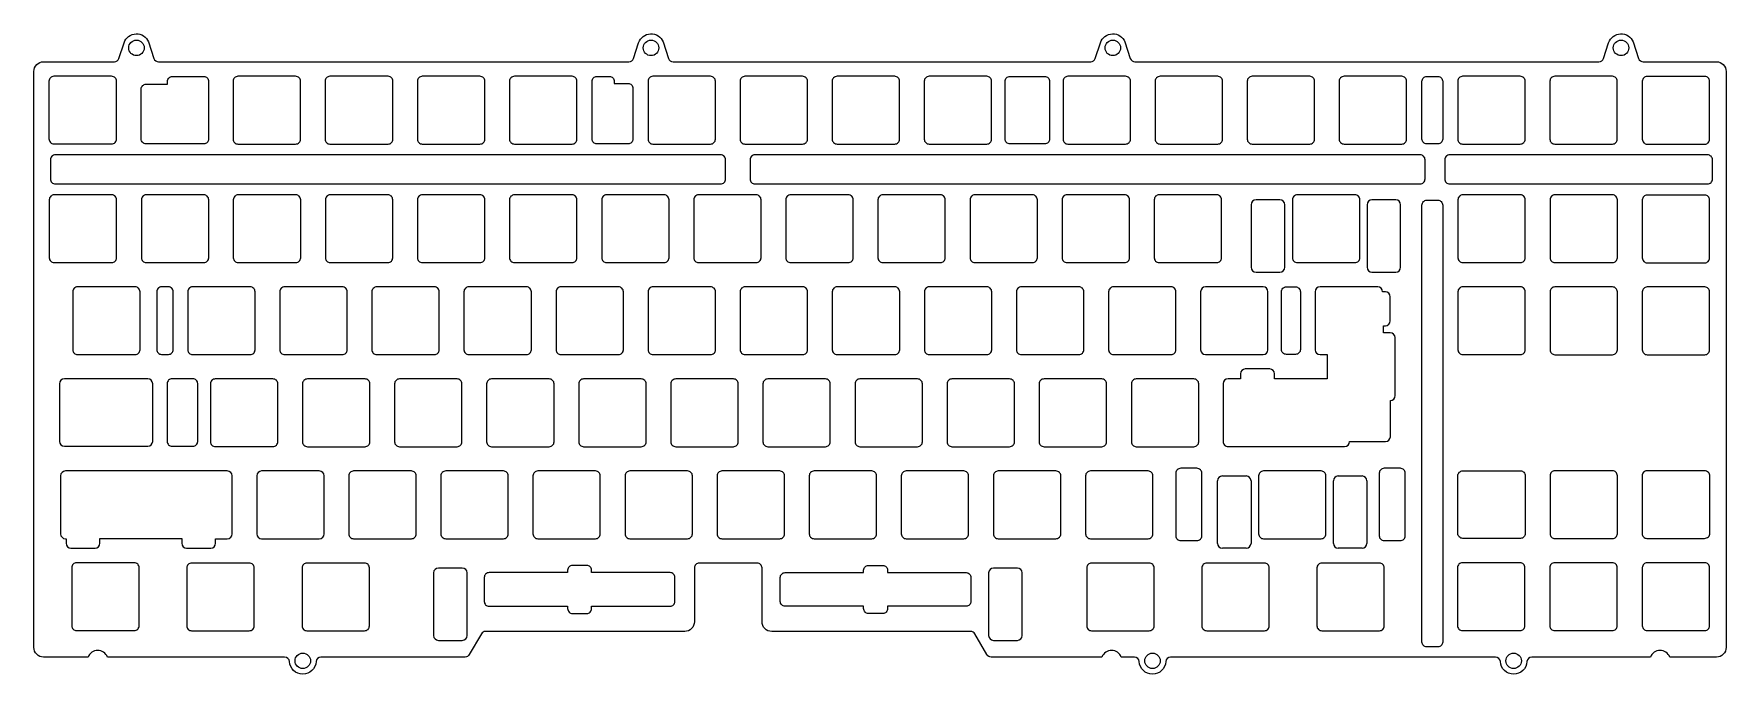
# Model space of a CAD drawing. Header units: millimetres. Extents: x -10 to 339, y -117 to 16.
import ezdxf

# ---------------------------------------------------------------- set-up
doc = ezdxf.new("R2010")
doc.units = ezdxf.units.MM
doc.header["$MEASUREMENT"] = 0

msp = doc.modelspace()

# ---------------------------------------------------------------- linework, layer by layer
for p, q in [((241.37, -19.53), (241.37, -32.47)), ((247.29, -18.53), (242.37, -18.53)), ((248.29, -32.47), (248.29, -19.53)), ((265.3, -19.53), (265.3, -32.47)), ((271.23, -18.53), (266.3, -18.53)), ((272.23, -32.47), (272.23, -19.53)), ((242.37, -33.47), (247.29, -33.47)), ((266.3, -33.47), (271.23, -33.47)), ((230.92, -37.52), (230.92, -49.52)), ((243.83, -36.52), (231.92, -36.52)), ((244.83, -49.52), (244.83, -37.52)), ((254.59, -37.52), (254.59, -49.52)), ((267.5, -36.52), (255.59, -36.52)), ((269.08, -37.55), (268.94, -37.55)), ((270.08, -43.55), (270.08, -38.55)), ((268.66, -46), (268.66, -44.55)), ((268.66, -44.55), (269.08, -44.55)), ((270.08, -46), (268.66, -46)), ((271.08, -59), (271.08, -47)), ((231.92, -50.52), (243.83, -50.52)), ((257.08, -50.52), (257.08, -55.5)), ((13.43, -55.54), (-3.81, -55.54)), ((239.13, -55.5), (236.57, -55.5)), ((239.13, -54.49), (239.13, -55.5)), ((245.18, -53.49), (240.13, -53.49)), ((246.18, -55.5), (246.18, -54.49)), ((257.08, -55.5), (246.18, -55.5)), ((-4.81, -56.54), (-4.81, -68.45)), ((14.43, -68.45), (14.43, -56.54)), ((235.57, -56.5), (235.57, -68.5)), ((270.11, -67.49), (270.11, -60)), ((-3.81, -69.45), (13.43, -69.45)), ((236.57, -69.5), (260.66, -69.5)), ((261.66, -68.5), (269.11, -68.49)), ((-4.6, -75.57), (-4.6, -87.57)), ((29.83, -74.57), (-3.6, -74.57)), ((30.83, -87.57), (30.83, -75.57)), ((35.93, -75.57), (35.93, -87.57)), ((48.85, -74.57), (36.93, -74.57)), ((49.85, -87.57), (49.85, -75.57)), ((234.4, -89.54), (234.4, -76.6)), ((235.4, -75.6), (240.32, -75.6)), ((241.32, -76.6), (241.32, -89.54)), ((258.33, -89.54), (258.33, -76.6)), ((259.33, -75.6), (264.26, -75.6)), ((265.26, -76.6), (265.26, -89.54)), ((-3.47, -88.57), (-3.47, -89.52)), ((-2.47, -90.52), (2.53, -90.52)), ((3.53, -89.52), (3.53, -88.52)), ((3.53, -88.52), (20.43, -88.52)), ((20.43, -88.52), (20.43, -89.52)), ((21.43, -90.52), (26.43, -90.52)), ((27.43, -89.52), (27.43, -88.57)), ((27.43, -88.57), (29.83, -88.57)), ((36.93, -88.57), (48.85, -88.57)), ((240.32, -90.54), (235.4, -90.54)), ((264.26, -90.54), (259.33, -90.54)), ((72.46, -95.62), (72.46, -108.57)), ((78.39, -94.62), (73.46, -94.62)), ((79.39, -108.57), (79.39, -95.62)), ((187.12, -95.62), (187.12, -108.57)), ((193.05, -94.62), (188.12, -94.62)), ((194.05, -108.57), (194.05, -95.62)), ((73.46, -109.57), (78.39, -109.57)), ((188.12, -109.57), (193.05, -109.57))]:
    msp.add_line(p, q)
at = {"linetype": 'Continuous'}
for p, q in [((268.5, -37.55), (268.5, -37.52)), ((268.94, -37.55), (268.5, -37.55)), ((255.59, -50.52), (257.08, -50.52)), ((-3.6, -88.57), (-3.47, -88.57))]:
    msp.add_line(p, q, dxfattribs=at)
for points in [[(139.3, -93.59), (127.33, -93.59, 0.414214), (126.33, -94.59), (126.33, -105.73, -0.414214), (124.33, -107.73), (83.18, -107.73, 0.267949), (82.32, -108.23), (79.83, -112.53, -0.267949), (78.97, -113.03), (49.18, -113.03, 0.397629), (48.18, -113.97, -0.944609), (42.69, -113.97, 0.397629), (41.69, -113.03), (5.07, -113.03, 0.678074), (1.08, -113.03), (-8.12, -113.03, -0.414214), (-10.12, -111.03), (-10.12, 8, -0.414214), (-8.12, 10), (6.51, 10, 0.32666), (7.46, 10.7), (8.5, 13.95, -0.686923), (13.58, 14.12), (14.69, 10.69, 0.325562), (15.64, 10), (112.81, 10, 0.32666), (113.76, 10.7), (114.8, 13.95, -0.686923), (119.88, 14.12), (120.99, 10.69, 0.325562), (121.94, 10), (208.21, 10, 0.32666), (209.16, 10.7), (210.2, 13.95, -0.686923), (215.28, 14.12), (216.39, 10.69, 0.325562), (217.34, 10), (313.21, 10, 0.32666), (314.16, 10.7), (315.2, 13.95, -0.686923), (320.28, 14.12), (321.39, 10.69, 0.325562), (322.34, 10), (337.48, 10, -0.414214), (339.48, 8), (339.48, -111.03, -0.414214), (337.48, -113.03), (327.82, -113.03, 0.678074), (323.83, -113.03), (299.32, -113.03, 0.397629), (298.32, -113.97, -0.944609), (292.83, -113.97, 0.397629), (291.83, -113.03), (224.72, -113.03, 0.397629), (223.72, -113.97, -0.944609), (218.23, -113.97, 0.397629), (217.23, -113.03), (214.52, -113.03, 0.678074), (210.53, -113.03), (187.64, -113.03, -0.267949), (186.77, -112.53), (184.29, -108.23, 0.267949), (183.42, -107.73), (142.3, -107.73, -0.414214), (140.3, -105.73), (140.3, -94.59, 0.414214)], [(6.95, 6, 0.414214), (5.95, 7), (-6, 7, 0.414214), (-7, 6), (-7, -5.95, 0.414214), (-6, -6.95), (5.95, -6.95, 0.414214), (6.95, -5.95)], [(43.96, 7), (32.04, 7, 0.414214), (31.04, 6), (31.04, -6, 0.414214), (32.04, -7), (43.96, -7, 0.414214), (44.96, -6), (44.96, 6, 0.414214)], [(51.03, -7), (63.07, -7, 0.414214), (64.07, -6), (64.07, 6, 0.414214), (63.07, 7), (51.03, 7, 0.414214), (50.03, 6), (50.03, -6, 0.414214)], [(82.04, 7), (70.13, 7, 0.414214), (69.13, 6), (69.13, -6, 0.414214), (70.13, -7), (82.04, -7, 0.414214), (83.04, -6), (83.04, 6, 0.414214)], [(101.07, 7), (89.15, 7, 0.414214), (88.15, 6), (88.15, -6, 0.414214), (89.15, -7), (101.07, -7, 0.414214), (102.07, -6), (102.07, 6, 0.414214)], [(129.67, 7), (117.75, 7, 0.414214), (116.75, 6), (116.75, -6, 0.414214), (117.75, -7), (129.67, -7, 0.414214), (130.67, -6), (130.67, 6, 0.414214)], [(148.69, 7), (136.78, 7, 0.414214), (135.78, 6), (135.78, -6, 0.414214), (136.78, -7), (148.69, -7, 0.414214), (149.69, -6), (149.69, 6, 0.414214)], [(167.71, 7), (155.8, 7, 0.414214), (154.8, 6), (154.8, -6, 0.414214), (155.8, -7), (167.71, -7, 0.414214), (168.71, -6), (168.71, 6, 0.414214)], [(186.74, 7), (174.82, 7, 0.414214), (173.82, 6), (173.82, -6, 0.414214), (174.82, -7), (186.74, -7, 0.414214), (187.74, -6), (187.74, 6, 0.414214)], [(215.42, 7), (203.5, 7, 0.414214), (202.5, 6), (202.5, -6, 0.414214), (203.5, -7), (215.42, -7, 0.414214), (216.42, -6), (216.42, 6, 0.414214)], [(234.44, 7), (222.53, 7, 0.414214), (221.53, 6), (221.53, -6, 0.414214), (222.53, -7), (234.44, -7, 0.414214), (235.44, -6), (235.44, 6, 0.414214)], [(253.46, 7), (241.55, 7, 0.414214), (240.55, 6), (240.55, -6, 0.414214), (241.55, -7), (253.46, -7, 0.414214), (254.46, -6), (254.46, 6, 0.414214)], [(272.46, 7), (260.54, 7, 0.414214), (259.54, 6), (259.54, -6, 0.414214), (260.54, -7), (272.46, -7, 0.414214), (273.46, -6), (273.46, 6, 0.414214)], [(296.95, 7), (285.04, 7, 0.414214), (284.04, 6), (284.04, -6, 0.414214), (285.04, -7), (296.95, -7, 0.414214), (297.95, -6), (297.95, 6, 0.414214)], [(315.98, 7), (304.07, 7, 0.414214), (303.07, 6), (303.07, -6, 0.414214), (304.07, -7), (315.98, -7, 0.414214), (316.98, -6), (316.98, 6, 0.414214)], [(335.07, 6.99), (323.16, 6.99, 0.414214), (322.16, 5.99), (322.16, -6.01, 0.414214), (323.16, -7.01), (335.07, -7.01, 0.414214), (336.07, -6.01), (336.07, 5.99, 0.414214)], [(24.98, 6.97, -0.414214), (25.98, 5.97), (25.98, -5.97, -0.414214), (24.98, -6.97), (13.05, -6.97, -0.414214), (12.05, -5.97), (12.05, 4.37, -0.414214), (13.05, 5.37), (17.49, 5.37), (17.49, 5.97, -0.414214), (18.49, 6.97)], [(106.19, -6.97, -0.414214), (105.19, -5.97), (105.19, 5.97, -0.414214), (106.19, 6.97), (108.79, 6.97, -0.414214), (109.79, 5.97), (109.79, 5.52), (112.63, 5.52, -0.414214), (113.63, 4.52), (113.63, -5.97, -0.414214), (112.63, -6.97)], [(199.7, -5.97, -0.414214), (198.7, -6.97), (191.53, -6.97, -0.414214), (190.53, -5.97), (190.53, 5.97, -0.414214), (191.53, 6.97), (198.7, 6.97, -0.414214), (199.7, 5.97)], [(279.92, 6.97, -0.414214), (280.92, 5.97), (280.92, -5.97, -0.414214), (279.92, -6.97), (277.64, -6.97, -0.414214), (276.64, -5.97), (276.64, 5.97, -0.414214), (277.64, 6.97)], [(-6.69, -10.24), (-6.69, -14.22, 0.414214), (-5.69, -15.22), (131.76, -15.22, 0.414214), (132.76, -14.22), (132.76, -10.24, 0.414214), (131.76, -9.24), (-5.69, -9.24, 0.414214)], [(138.83, -15.22), (276.28, -15.22, 0.414214), (277.28, -14.22), (277.28, -10.24, 0.414214), (276.28, -9.24), (138.83, -9.24, 0.414214), (137.83, -10.24), (137.83, -14.22, 0.414214)], [(335.65, -9.24), (282.35, -9.24, 0.414214), (281.35, -10.24), (281.35, -14.22, 0.414214), (282.35, -15.22), (335.65, -15.22, 0.414214), (336.65, -14.22), (336.65, -10.24, 0.414214)], [(5.97, -17.5), (-5.94, -17.5, 0.414214), (-6.94, -18.5), (-6.94, -30.5, 0.414214), (-5.94, -31.5), (5.97, -31.5, 0.414214), (6.97, -30.5), (6.97, -18.5, 0.414214)], [(25, -17.5), (13.09, -17.5, 0.414214), (12.09, -18.5), (12.09, -30.5, 0.414214), (13.09, -31.5), (25, -31.5, 0.414214), (26, -30.5), (26, -18.5, 0.414214)], [(44, -17.5), (32.08, -17.5, 0.414214), (31.08, -18.5), (31.08, -30.5, 0.414214), (32.08, -31.5), (44, -31.5, 0.414214), (45, -30.5), (45, -18.5, 0.414214)], [(63.02, -17.5), (51.11, -17.5, 0.414214), (50.11, -18.5), (50.11, -30.5, 0.414214), (51.11, -31.5), (63.02, -31.5, 0.414214), (64.02, -30.5), (64.02, -18.5, 0.414214)], [(82.04, -17.5), (70.13, -17.5, 0.414214), (69.13, -18.5), (69.13, -30.5, 0.414214), (70.13, -31.5), (82.04, -31.5, 0.414214), (83.04, -30.5), (83.04, -18.5, 0.414214)], [(101.07, -17.5), (89.15, -17.5, 0.414214), (88.15, -18.5), (88.15, -30.5, 0.414214), (89.15, -31.5), (101.07, -31.5, 0.414214), (102.07, -30.5), (102.07, -18.5, 0.414214)], [(120.09, -17.5), (108.18, -17.5, 0.414214), (107.18, -18.5), (107.18, -30.5, 0.414214), (108.18, -31.5), (120.09, -31.5, 0.414214), (121.09, -30.5), (121.09, -18.5, 0.414214)], [(139.11, -17.5), (127.2, -17.5, 0.414214), (126.2, -18.5), (126.2, -30.5, 0.414214), (127.2, -31.5), (139.11, -31.5, 0.414214), (140.11, -30.5), (140.11, -18.5, 0.414214)], [(158.14, -17.5), (146.22, -17.5, 0.414214), (145.22, -18.5), (145.22, -30.5, 0.414214), (146.22, -31.5), (158.14, -31.5, 0.414214), (159.14, -30.5), (159.14, -18.5, 0.414214)], [(177.16, -17.5), (165.25, -17.5, 0.414214), (164.25, -18.5), (164.25, -30.5, 0.414214), (165.25, -31.5), (177.16, -31.5, 0.414214), (178.16, -30.5), (178.16, -18.5, 0.414214)], [(196.18, -17.5), (184.27, -17.5, 0.414214), (183.27, -18.5), (183.27, -30.5, 0.414214), (184.27, -31.5), (196.18, -31.5, 0.414214), (197.18, -30.5), (197.18, -18.5, 0.414214)], [(215.22, -17.5), (203.31, -17.5, 0.414214), (202.31, -18.5), (202.31, -30.5, 0.414214), (203.31, -31.5), (215.22, -31.5, 0.414214), (216.22, -30.5), (216.22, -18.5, 0.414214)], [(234.25, -17.5), (222.33, -17.5, 0.414214), (221.33, -18.5), (221.33, -30.5, 0.414214), (222.33, -31.5), (234.25, -31.5, 0.414214), (235.25, -30.5), (235.25, -18.5, 0.414214)], [(262.81, -17.5), (250.89, -17.5, 0.414214), (249.89, -18.5), (249.89, -30.5, 0.414214), (250.89, -31.5), (262.81, -31.5, 0.414214), (263.81, -30.5), (263.81, -18.5, 0.414214)], [(279.92, -18.61, -0.414214), (280.92, -19.61), (280.92, -109.93, -0.414214), (279.92, -110.93), (277.64, -110.93, -0.414214), (276.64, -109.93), (276.64, -19.61, -0.414214), (277.64, -18.61)], [(296.98, -17.5), (285.07, -17.5, 0.414214), (284.07, -18.5), (284.07, -30.5, 0.414214), (285.07, -31.5), (296.98, -31.5, 0.414214), (297.98, -30.5), (297.98, -18.5, 0.414214)], [(316, -17.5), (304.09, -17.5, 0.414214), (303.09, -18.5), (303.09, -30.5, 0.414214), (304.09, -31.5), (316, -31.5, 0.414214), (317, -30.5), (317, -18.5, 0.414214)], [(335.07, -17.54), (323.16, -17.54, 0.414214), (322.16, -18.54), (322.16, -30.54, 0.414214), (323.16, -31.54), (335.07, -31.54, 0.414214), (336.07, -30.54), (336.07, -18.54, 0.414214)], [(10.81, -36.52), (-1.1, -36.52, 0.414214), (-2.1, -37.52), (-2.1, -49.52, 0.414214), (-1.1, -50.52), (10.81, -50.52, 0.414214), (11.81, -49.52), (11.81, -37.52, 0.414214)], [(17.67, -36.52), (16.27, -36.52, 0.414214), (15.27, -37.52), (15.27, -49.47, 0.414214), (16.27, -50.47), (17.67, -50.47, 0.414214), (18.67, -49.47), (18.67, -37.52, 0.414214)], [(34.58, -36.52), (22.67, -36.52, 0.414214), (21.67, -37.52), (21.67, -49.52, 0.414214), (22.67, -50.52), (34.58, -50.52, 0.414214), (35.58, -49.52), (35.58, -37.52, 0.414214)], [(53.6, -36.52), (41.69, -36.52, 0.414214), (40.69, -37.52), (40.69, -49.52, 0.414214), (41.69, -50.52), (53.6, -50.52, 0.414214), (54.6, -49.52), (54.6, -37.52, 0.414214)], [(72.62, -36.52), (60.71, -36.52, 0.414214), (59.71, -37.52), (59.71, -49.52, 0.414214), (60.71, -50.52), (72.62, -50.52, 0.414214), (73.62, -49.52), (73.62, -37.52, 0.414214)], [(91.65, -36.52), (79.73, -36.52, 0.414214), (78.73, -37.52), (78.73, -49.52, 0.414214), (79.73, -50.52), (91.65, -50.52, 0.414214), (92.65, -49.52), (92.65, -37.52, 0.414214)], [(110.67, -36.52), (98.76, -36.52, 0.414214), (97.76, -37.52), (97.76, -49.52, 0.414214), (98.76, -50.52), (110.67, -50.52, 0.414214), (111.67, -49.52), (111.67, -37.52, 0.414214)], [(129.69, -36.52), (117.78, -36.52, 0.414214), (116.78, -37.52), (116.78, -49.52, 0.414214), (117.78, -50.52), (129.69, -50.52, 0.414214), (130.69, -49.52), (130.69, -37.52, 0.414214)], [(148.72, -36.52), (136.8, -36.52, 0.414214), (135.8, -37.52), (135.8, -49.52, 0.414214), (136.8, -50.52), (148.72, -50.52, 0.414214), (149.72, -49.52), (149.72, -37.52, 0.414214)], [(167.74, -36.52), (155.82, -36.52, 0.414214), (154.82, -37.52), (154.82, -49.52, 0.414214), (155.82, -50.52), (167.74, -50.52, 0.414214), (168.74, -49.52), (168.74, -37.52, 0.414214)], [(186.76, -36.52), (174.85, -36.52, 0.414214), (173.85, -37.52), (173.85, -49.52, 0.414214), (174.85, -50.52), (186.76, -50.52, 0.414214), (187.76, -49.52), (187.76, -37.52, 0.414214)], [(205.78, -36.52), (193.87, -36.52, 0.414214), (192.87, -37.52), (192.87, -49.52, 0.414214), (193.87, -50.52), (205.78, -50.52, 0.414214), (206.78, -49.52), (206.78, -37.52, 0.414214)], [(224.81, -36.52), (212.9, -36.52, 0.414214), (211.9, -37.52), (211.9, -49.52, 0.414214), (212.9, -50.52), (224.81, -50.52, 0.414214), (225.81, -49.52), (225.81, -37.52, 0.414214)], [(248.62, -50.47, -0.414214), (247.62, -49.47), (247.62, -37.52, -0.414214), (248.62, -36.52), (250.52, -36.52, -0.414214), (251.52, -37.52), (251.52, -49.47, -0.414214), (250.52, -50.47)], [(296.98, -36.52), (285.07, -36.52, 0.414214), (284.07, -37.52), (284.07, -49.52, 0.414214), (285.07, -50.52), (296.98, -50.52, 0.414214), (297.98, -49.52), (297.98, -37.52, 0.414214)], [(316, -36.53), (304.09, -36.53, 0.414214), (303.09, -37.53), (303.09, -49.53, 0.414214), (304.09, -50.53), (316, -50.53, 0.414214), (317, -49.53), (317, -37.53, 0.414214)], [(335.07, -36.54), (323.16, -36.54, 0.414214), (322.16, -37.54), (322.16, -49.54, 0.414214), (323.16, -50.54), (335.07, -50.54, 0.414214), (336.07, -49.54), (336.07, -37.54, 0.414214)], [(23.73, -68.47), (23.73, -56.52, 0.414214), (22.73, -55.52), (18.43, -55.52, 0.414214), (17.43, -56.52), (17.43, -68.47, 0.414214), (18.43, -69.47), (22.73, -69.47, 0.414214)], [(39.27, -55.54), (27.36, -55.54, 0.414214), (26.36, -56.54), (26.36, -68.54, 0.414214), (27.36, -69.54), (39.27, -69.54, 0.414214), (40.27, -68.54), (40.27, -56.54, 0.414214)], [(58.29, -55.55), (46.38, -55.55, 0.414214), (45.38, -56.55), (45.38, -68.55, 0.414214), (46.38, -69.55), (58.29, -69.55, 0.414214), (59.29, -68.55), (59.29, -56.55, 0.414214)], [(77.32, -55.55), (65.4, -55.55, 0.414214), (64.4, -56.55), (64.4, -68.55, 0.414214), (65.4, -69.55), (77.32, -69.55, 0.414214), (78.32, -68.55), (78.32, -56.55, 0.414214)], [(96.34, -55.55), (84.42, -55.55, 0.414214), (83.42, -56.55), (83.42, -68.55, 0.414214), (84.42, -69.55), (96.34, -69.55, 0.414214), (97.34, -68.55), (97.34, -56.55, 0.414214)], [(115.36, -55.55), (103.45, -55.55, 0.414214), (102.45, -56.55), (102.45, -68.55, 0.414214), (103.45, -69.55), (115.36, -69.55, 0.414214), (116.36, -68.55), (116.36, -56.55, 0.414214)], [(134.38, -55.55), (122.47, -55.55, 0.414214), (121.47, -56.55), (121.47, -68.55, 0.414214), (122.47, -69.55), (134.38, -69.55, 0.414214), (135.38, -68.55), (135.38, -56.55, 0.414214)], [(153.41, -55.55), (141.49, -55.55, 0.414214), (140.49, -56.55), (140.49, -68.55, 0.414214), (141.49, -69.55), (153.41, -69.55, 0.414214), (154.41, -68.55), (154.41, -56.55, 0.414214)], [(172.43, -55.55), (160.52, -55.55, 0.414214), (159.52, -56.55), (159.52, -68.55, 0.414214), (160.52, -69.55), (172.43, -69.55, 0.414214), (173.43, -68.55), (173.43, -56.55, 0.414214)], [(191.45, -55.55), (179.54, -55.55, 0.414214), (178.54, -56.55), (178.54, -68.55, 0.414214), (179.54, -69.55), (191.45, -69.55, 0.414214), (192.45, -68.55), (192.45, -56.55, 0.414214)], [(210.48, -55.55), (198.56, -55.55, 0.414214), (197.56, -56.55), (197.56, -68.55, 0.414214), (198.56, -69.55), (210.48, -69.55, 0.414214), (211.48, -68.55), (211.48, -56.55, 0.414214)], [(229.52, -55.55), (217.61, -55.55, 0.414214), (216.61, -56.55), (216.61, -68.55, 0.414214), (217.61, -69.55), (229.52, -69.55, 0.414214), (230.52, -68.55), (230.52, -56.55, 0.414214)], [(67.86, -74.57), (55.94, -74.57, 0.414214), (54.94, -75.57), (54.94, -87.57, 0.414214), (55.94, -88.57), (67.86, -88.57, 0.414214), (68.86, -87.57), (68.86, -75.57, 0.414214)], [(86.88, -74.57), (74.96, -74.57, 0.414214), (73.96, -75.57), (73.96, -87.57, 0.414214), (74.96, -88.57), (86.88, -88.57, 0.414214), (87.88, -87.57), (87.88, -75.57, 0.414214)], [(105.9, -74.57), (93.99, -74.57, 0.414214), (92.99, -75.57), (92.99, -87.57, 0.414214), (93.99, -88.57), (105.9, -88.57, 0.414214), (106.9, -87.57), (106.9, -75.57, 0.414214)], [(124.92, -74.57), (113.01, -74.57, 0.414214), (112.01, -75.57), (112.01, -87.57, 0.414214), (113.01, -88.57), (124.92, -88.57, 0.414214), (125.92, -87.57), (125.92, -75.57, 0.414214)], [(143.95, -74.57), (132.03, -74.57, 0.414214), (131.03, -75.57), (131.03, -87.57, 0.414214), (132.03, -88.57), (143.95, -88.57, 0.414214), (144.95, -87.57), (144.95, -75.57, 0.414214)], [(162.97, -74.57), (151.06, -74.57, 0.414214), (150.06, -75.57), (150.06, -87.57, 0.414214), (151.06, -88.57), (162.97, -88.57, 0.414214), (163.97, -87.57), (163.97, -75.57, 0.414214)], [(181.99, -74.57), (170.08, -74.57, 0.414214), (169.08, -75.57), (169.08, -87.57, 0.414214), (170.08, -88.57), (181.99, -88.57, 0.414214), (182.99, -87.57), (182.99, -75.57, 0.414214)], [(201.02, -74.57), (189.1, -74.57, 0.414214), (188.1, -75.57), (188.1, -87.57, 0.414214), (189.1, -88.57), (201.02, -88.57, 0.414214), (202.02, -87.57), (202.02, -75.57, 0.414214)], [(220.07, -74.57), (208.15, -74.57, 0.414214), (207.15, -75.57), (207.15, -87.57, 0.414214), (208.15, -88.57), (220.07, -88.57, 0.414214), (221.07, -87.57), (221.07, -75.57, 0.414214)], [(231.15, -87.97), (231.15, -75.02, 0.414214), (230.15, -74.02), (226.8, -74.02, 0.414214), (225.8, -75.02), (225.8, -87.97, 0.414214), (226.8, -88.97), (230.15, -88.97, 0.414214)], [(255.81, -74.57), (243.9, -74.57, 0.414214), (242.9, -75.57), (242.9, -87.57, 0.414214), (243.9, -88.57), (255.81, -88.57, 0.414214), (256.81, -87.57), (256.81, -75.57, 0.414214)], [(268.82, -88.97), (272.17, -88.97, 0.414214), (273.17, -87.97), (273.17, -75.02, 0.414214), (272.17, -74.02), (268.82, -74.02, 0.414214), (267.82, -75.02), (267.82, -87.97, 0.414214)], [(297.99, -87.5, -0.414214), (296.99, -88.5), (285.06, -88.5, -0.414214), (284.06, -87.5), (284.06, -75.55, -0.414214), (285.06, -74.55), (296.99, -74.55, -0.414214), (297.99, -75.55)], [(316, -74.54), (304.09, -74.54, 0.414214), (303.09, -75.54), (303.09, -87.54, 0.414214), (304.09, -88.54), (316, -88.54, 0.414214), (317, -87.54), (317, -75.54, 0.414214)], [(322.11, -75.55), (322.11, -87.5, 0.414214), (323.11, -88.5), (335.03, -88.5, 0.414214), (336.13, -87.4), (336.13, -75.65, 0.414214), (335.03, -74.55), (323.11, -74.55, 0.414214)], [(10.62, -93.55), (-1.3, -93.55, 0.414214), (-2.3, -94.55), (-2.3, -106.55, 0.414214), (-1.3, -107.55), (10.62, -107.55, 0.414214), (11.62, -106.55), (11.62, -94.55, 0.414214)], [(34.39, -93.59), (22.47, -93.59, 0.414214), (21.47, -94.59), (21.47, -106.59, 0.414214), (22.47, -107.59), (34.39, -107.59, 0.414214), (35.39, -106.59), (35.39, -94.59, 0.414214)], [(58.2, -93.59), (46.28, -93.59, 0.414214), (45.28, -94.59), (45.28, -106.59, 0.414214), (46.28, -107.59), (58.2, -107.59, 0.414214), (59.2, -106.59), (59.2, -94.59, 0.414214)], [(101.15, -104.02), (104.1, -104.02, 0.414214), (105.1, -103.02), (105.1, -102.52), (121.32, -102.52, 0.414214), (122.32, -101.52), (122.32, -96.57, 0.414214), (121.32, -95.57), (105.1, -95.57), (105.1, -95.07, 0.414214), (104.1, -94.07), (101.15, -94.07, 0.414214), (100.15, -95.07), (100.15, -95.57), (83.92, -95.57, 0.414214), (82.92, -96.57), (82.92, -101.52, 0.414214), (83.92, -102.52), (100.15, -102.52), (100.15, -103.02, 0.414214)], [(161.3, -95.07, -0.414214), (162.3, -94.07), (165.25, -94.07, -0.414214), (166.25, -95.07), (166.25, -95.57), (182.47, -95.57, -0.414214), (183.47, -96.57), (183.47, -101.52, -0.414214), (182.47, -102.52), (166.25, -102.52), (166.25, -103.02, -0.414214), (165.25, -104.02), (162.3, -104.02, -0.414214), (161.3, -103.02), (161.3, -102.52), (145.07, -102.52, -0.414214), (144.07, -101.52), (144.07, -96.57, -0.414214), (145.07, -95.57), (161.3, -95.57)], [(220.31, -93.59), (208.39, -93.59, 0.414214), (207.39, -94.59), (207.39, -106.59, 0.414214), (208.39, -107.59), (220.31, -107.59, 0.414214), (221.31, -106.59), (221.31, -94.59, 0.414214)], [(244.09, -93.59), (232.17, -93.59, 0.414214), (231.17, -94.59), (231.17, -106.59, 0.414214), (232.17, -107.59), (244.09, -107.59, 0.414214), (245.09, -106.59), (245.09, -94.59, 0.414214)], [(267.85, -93.59), (255.94, -93.59, 0.414214), (254.94, -94.59), (254.94, -106.59, 0.414214), (255.94, -107.59), (267.85, -107.59, 0.414214), (268.85, -106.59), (268.85, -94.59, 0.414214)], [(296.91, -93.55), (284.99, -93.55, 0.414214), (283.99, -94.55), (283.99, -106.55, 0.414214), (284.99, -107.55), (296.91, -107.55, 0.414214), (297.91, -106.55), (297.91, -94.55, 0.414214)], [(315.97, -93.55), (304.05, -93.55, 0.414214), (303.05, -94.55), (303.05, -106.55, 0.414214), (304.05, -107.55), (315.97, -107.55, 0.414214), (316.97, -106.55), (316.97, -94.55, 0.414214)], [(335.07, -93.55), (323.16, -93.55, 0.414214), (322.16, -94.55), (322.16, -106.55, 0.414214), (323.16, -107.55), (335.07, -107.55, 0.414214), (336.07, -106.55), (336.07, -94.55, 0.414214)]]:
    msp.add_lwpolyline(points, format="xyb", close=True)
for centre in [(11.07, 12.88), (117.37, 12.88), (212.77, 12.88), (317.77, 12.88), (45.43, -113.81), (220.97, -113.81), (295.57, -113.81)]:
    msp.add_circle(centre, 1.6)
for centre, start, end in [((242.37, -19.53), 90, 180), ((247.29, -19.53), 360, 90), ((266.3, -19.53), 90, 180), ((271.23, -19.53), 0, 90), ((242.37, -32.47), 180, 270), ((247.29, -32.47), 270, 0), ((266.3, -32.47), 180, 270), ((271.23, -32.47), 270, 0), ((231.92, -37.52), 90, 180), ((243.83, -37.52), 0, 90), ((255.59, -37.52), 90, 180), ((267.5, -37.52), 0, 90), ((269.08, -38.55), 0, 90), ((269.08, -43.55), 270, 360), ((270.08, -47), 360, 90), ((231.92, -49.52), 180, 270), ((243.83, -49.52), 270, 360), ((255.59, -49.52), 180, 270), ((-3.81, -56.54), 90, 180), ((13.43, -56.54), 0, 90), ((236.57, -56.5), 90, 180), ((240.13, -54.49), 90, 180), ((245.18, -54.49), 0, 90), ((270.08, -59), 272.0064, 359.9752), ((-3.81, -68.45), 180, 270), ((13.43, -68.45), 270, 0), ((236.57, -68.5), 180, 270.0001), ((260.66, -68.5), 270, 360), ((269.11, -67.49), 270, 0), ((-3.6, -75.57), 90, 180), ((29.83, -75.57), 0, 90), ((36.93, -75.57), 90, 180), ((48.85, -75.57), 0, 90), ((235.4, -76.6), 90, 180), ((240.32, -76.6), 360, 90), ((259.33, -76.6), 90, 180), ((264.26, -76.6), 0, 90), ((-3.6, -87.57), 180, 270), ((-2.47, -89.52), 180, 270), ((2.53, -89.52), 270, 0), ((21.43, -89.52), 180, 270), ((26.43, -89.52), 270, 0), ((29.83, -87.57), 270, 0), ((36.93, -87.57), 180, 270), ((48.85, -87.57), 270, 0), ((235.4, -89.54), 180, 270), ((240.32, -89.54), 270, 0), ((259.33, -89.54), 180, 270), ((264.26, -89.54), 270, 360), ((73.46, -95.62), 90, 180), ((78.39, -95.62), 360, 90), ((188.12, -95.62), 90, 180), ((193.05, -95.62), 0, 90), ((73.46, -108.57), 180, 270), ((78.39, -108.57), 270, 0), ((188.12, -108.57), 180, 270), ((193.05, -108.57), 270, 0)]:
    msp.add_arc(centre, 1, start, end)

doc.saveas('drawing.dxf')
